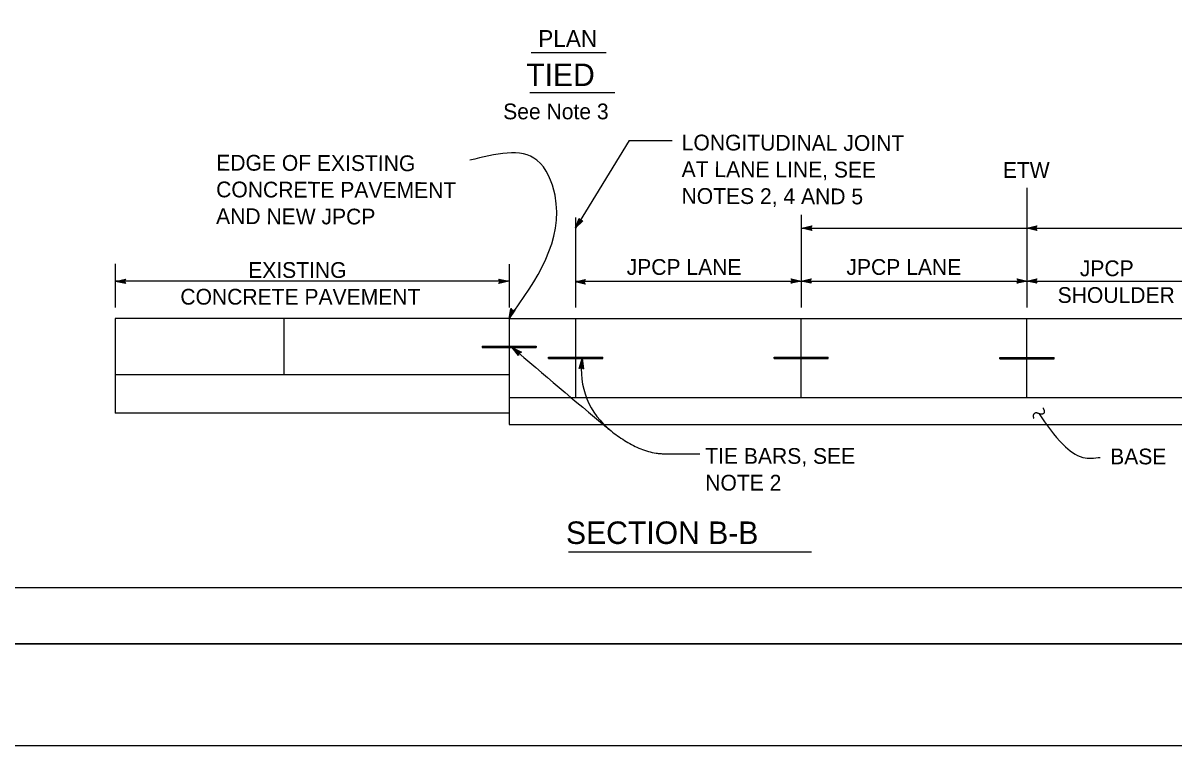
# Model space of a CAD drawing. Extents: x -894 to 866, y -476 to 714.
# Drawn here: x -185 to 326, y -476 to -155 of the extents above; entities that cross this region are included whole.
import ezdxf

# ---------------------------------------------------------------- set-up
doc = ezdxf.new("R2010")
doc.units = 0
for name, color, linetype in [('10 Sheet Format', 7, 'Continuous'), ('56 Stage 3 Anno', 7, 'Continuous'), ('57 Undefined', 7, 'Continuous'), ('60 Nongeo Data', 7, 'Continuous')]:
    doc.layers.add(name, color=color, linetype=linetype)

msp = doc.modelspace()

# ---------------------------------------------------------------- linework, layer by layer
at = {"layer": '10 Sheet Format'}
for p, q in [((-813.45, -406.04), (811.55, -406.04)), ((-863.43, -431.04), (836.57, -431.04))]:
    msp.add_line(p, q, dxfattribs=at)
for points in [[(-894.04, 713.55), (865.96, 713.55), (865.96, -476.45), (-894.04, -476.45)], [(-863.43, 668.96), (836.59, 668.96), (836.59, -431.03), (-863.43, -431.03)]]:
    msp.add_lwpolyline(points, close=True, dxfattribs=at)
at = {"layer": '56 Stage 3 Anno'}
for p, q in [((84.43, -207.46), (103.63, -207.46)), ((261.15, -228.56), (261.15, -281.64)), ((60.67, -241.65), (60.67, -281.64)), ((62.32, -242.11), (62.32, -242.11)), ((63.96, -243.19), (63.96, -243.19)), ((160.82, -240.56), (160.82, -281.64)), ((60.69, -246.34), (60.69, -246.34)), ((160.82, -246.43), (350.46, -246.43)), ((161.11, -246.45), (161.11, -246.45)), ((165.54, -245.47), (165.54, -245.47)), ((165.54, -247.44), (165.54, -247.44)), ((261.04, -246.45), (261.04, -246.45)), ((265.47, -245.47), (265.47, -245.47)), ((265.47, -247.44), (265.47, -247.44)), ((261.15, -254.98), (261.15, -255.12)), ((-143.85, -262.3), (-143.85, -281.63)), ((31.15, -262.42), (31.15, -281.64)), ((31.15, -270.05), (-143.85, -270.05)), ((-143.71, -270.07), (-143.71, -270.07)), ((-139.28, -269.09), (-139.28, -269.09)), ((26.61, -269.06), (26.61, -269.06)), ((31.04, -270.05), (31.04, -270.05)), ((60.46, -270.28), (60.46, -270.28)), ((61.15, -269.91), (162.79, -269.91)), ((64.89, -269.3), (64.89, -269.3)), ((156.44, -268.92), (156.44, -268.92)), ((156.44, -270.89), (156.44, -270.89)), ((160.85, -269.91), (160.85, -269.91)), ((160.87, -269.91), (160.87, -269.91)), ((162.91, -269.91), (337.55, -269.91)), ((165.28, -268.93), (165.28, -268.93)), ((165.28, -270.9), (165.28, -270.9)), ((256.77, -268.92), (256.77, -268.92)), ((256.77, -270.89), (256.77, -270.89)), ((261.09, -269.92), (261.09, -269.92)), ((261.2, -269.91), (261.2, -269.91)), ((265.52, -268.94), (265.52, -268.94)), ((265.52, -270.91), (265.52, -270.91)), ((-139.28, -271.06), (-139.28, -271.06)), ((26.61, -271.03), (26.61, -271.03)), ((64.89, -271.27), (64.89, -271.27)), ((31.89, -282.15), (31.89, -282.15)), ((33.72, -282.89), (33.72, -282.89)), ((-143.85, -286.63), (-143.85, -328.63)), ((-68.85, -286.63), (-68.85, -311.63)), ((31.15, -286.63), (31.15, -333.64)), ((31.15, -286.63), (31.15, -286.63)), ((19.15, -298.83), (19.15, -299.43)), ((32.54, -299.45), (32.54, -299.45)), ((36.59, -301.49), (36.59, -301.49)), ((43.15, -298.83), (43.15, -299.43)), ((35.34, -303.01), (35.34, -303.01)), ((63.6, -304.4), (63.6, -304.4)), ((62.27, -308.74), (62.27, -308.74)), ((64.23, -308.9), (64.23, -308.9))]:
    msp.add_line(p, q, dxfattribs=at)
for points in [[(63.96, -243.19), (60.69, -246.34), (62.32, -242.11), (62.45, -242.38), (61.25, -245.48), (63.65, -243.18), (63.35, -243.17), (61.82, -244.64), (62.58, -242.66), (62.71, -242.93), (62.38, -243.79), (63.04, -243.15), (62.81, -243.14), (62.32, -242.11), (62.81, -243.14)], [(165.54, -247.44), (161.11, -246.45), (165.54, -245.47), (165.38, -245.73), (162.14, -246.45), (165.38, -247.18), (165.23, -246.92), (163.15, -246.45), (165.22, -245.99), (165.07, -246.25), (164.17, -246.45), (165.07, -246.65), (164.95, -246.45), (165.54, -245.47), (164.95, -246.45)], [(265.47, -247.44), (261.04, -246.45), (265.47, -245.47), (265.31, -245.73), (262.06, -246.45), (265.31, -247.18), (265.15, -246.92), (263.08, -246.45), (265.15, -245.99), (264.99, -246.25), (264.1, -246.45), (265, -246.65), (264.88, -246.45), (265.47, -245.47), (264.88, -246.45)], [(-139.28, -271.06), (-143.71, -270.07), (-139.28, -269.09), (-139.43, -269.35), (-142.68, -270.07), (-139.43, -270.8), (-139.59, -270.54), (-141.67, -270.07), (-139.59, -269.61), (-139.75, -269.87), (-140.65, -270.07), (-139.75, -270.27), (-139.87, -270.07), (-139.28, -269.09), (-139.87, -270.07)], [(26.61, -269.06), (31.04, -270.05), (26.61, -271.03), (26.77, -270.77), (30.01, -270.05), (26.77, -269.32), (26.93, -269.58), (29, -270.05), (26.93, -270.51), (27.09, -270.24), (27.98, -270.04), (27.08, -269.84), (27.2, -270.05), (26.61, -271.03), (27.2, -270.05)], [(64.89, -271.27), (60.46, -270.28), (64.89, -269.3), (64.73, -269.56), (61.49, -270.28), (64.74, -271.01), (64.58, -270.75), (62.5, -270.28), (64.58, -269.82), (64.42, -270.08), (63.52, -270.28), (64.42, -270.48), (64.3, -270.28), (64.89, -269.3), (64.3, -270.28)], [(156.44, -268.92), (160.87, -269.91), (156.44, -270.89), (156.6, -270.63), (159.85, -269.91), (156.6, -269.18), (156.76, -269.44), (158.83, -269.91), (156.76, -270.37), (156.92, -270.11), (157.81, -269.91), (156.91, -269.71), (157.04, -269.91), (156.44, -270.89), (157.04, -269.91)], [(165.28, -270.9), (160.85, -269.91), (165.28, -268.93), (165.12, -269.19), (161.87, -269.91), (165.12, -270.64), (164.96, -270.38), (162.89, -269.91), (164.96, -269.45), (164.8, -269.71), (163.91, -269.91), (164.81, -270.11), (164.69, -269.91), (165.28, -268.93), (164.69, -269.91)], [(256.77, -268.92), (261.2, -269.91), (256.77, -270.89), (256.93, -270.63), (260.17, -269.91), (256.93, -269.18), (257.09, -269.44), (259.16, -269.91), (257.09, -270.37), (257.25, -270.11), (258.14, -269.91), (257.24, -269.71), (257.36, -269.91), (256.77, -270.89), (257.36, -269.91)], [(265.52, -270.91), (261.09, -269.92), (265.52, -268.94), (265.36, -269.2), (262.11, -269.92), (265.36, -270.65), (265.2, -270.38), (263.13, -269.92), (265.2, -269.46), (265.04, -269.72), (264.15, -269.92), (265.05, -270.12), (264.92, -269.92), (265.52, -268.94), (264.92, -269.92)], [(33.72, -282.89), (31.15, -286.63), (31.89, -282.15), (32.07, -282.4), (31.53, -285.67), (33.42, -282.93), (33.12, -282.98), (31.91, -284.74), (32.26, -282.64), (32.44, -282.88), (32.29, -283.79), (32.81, -283.03), (32.58, -283.07), (31.89, -282.15), (32.58, -283.07)], [(35.34, -303.01), (32.54, -299.45), (36.59, -301.49), (36.3, -301.59), (33.33, -300.09), (35.39, -302.71), (35.43, -302.41), (34.11, -300.74), (36.01, -301.69), (35.72, -301.8), (34.9, -301.38), (35.47, -302.11), (35.51, -301.88), (36.59, -301.49), (35.51, -301.88)], [(62.27, -308.74), (63.6, -304.4), (64.23, -308.9), (63.98, -308.72), (63.52, -305.43), (62.54, -308.61), (62.81, -308.47), (63.44, -306.44), (63.73, -308.54), (63.49, -308.36), (63.36, -307.45), (63.09, -308.33), (63.3, -308.23), (64.23, -308.9), (63.3, -308.23)]]:
    msp.add_lwpolyline(points, close=True, dxfattribs=at)
at = {"layer": '57 Undefined'}
for p, q in [((40.96, -168.47), (74.33, -168.47)), ((40.3, -186.12), (78.05, -186.12)), ((57.54, -390.16), (165.5, -390.16))]:
    msp.add_line(p, q, dxfattribs=at)
at = {"layer": '60 Nongeo Data'}
for p, q in [((84.43, -207.46), (60.71, -246.47)), ((31.15, -286.63), (-143.85, -286.63)), ((31.15, -286.64), (338.12, -286.64)), ((60.72, -321.64), (60.72, -286.64)), ((160.83, -321.64), (160.83, -286.64)), ((261.16, -321.64), (261.16, -286.64)), ((19.15, -298.83), (43.15, -298.83)), ((19.15, -299.43), (43.15, -299.43)), ((48.72, -303.76), (72.72, -303.76)), ((48.72, -304.36), (48.72, -303.76)), ((48.72, -304.36), (72.72, -304.36)), ((72.72, -304.36), (72.72, -303.76)), ((148.83, -303.79), (172.83, -303.79)), ((148.83, -304.39), (148.83, -303.79)), ((148.83, -304.39), (172.83, -304.39)), ((172.83, -304.34), (172.83, -303.79)), ((249.16, -303.87), (273.16, -303.87)), ((249.16, -304.47), (249.16, -303.87)), ((249.16, -304.47), (273.16, -304.47)), ((273.16, -304.47), (273.16, -303.87)), ((31.15, -311.63), (-143.85, -311.63)), ((31.15, -321.64), (338.12, -321.64)), ((31.15, -328.63), (-143.85, -328.63)), ((31.15, -333.64), (338.12, -333.64))]:
    msp.add_line(p, q, dxfattribs=at)
msp.add_arc((97.46, -309.42), 34.24, 171.4394, 232.3592, dxfattribs=at)
for points in [[(31.15, -286.64), (51.54, -231.84), (43.54, -216.27), (13.75, -216.27)], [(32.53, -299.45), (74.37, -334.79), (77.14, -337.04), (80.07, -339.19), (86.33, -342.98), (93, -345.63), (96.45, -346.37), (98.19, -346.56), (99.95, -346.63), (115.86, -346.63)], [(266.55, -328.85), (277.34, -342.72), (286.01, -348.27), (293.68, -348.27)]]:
    msp.add_spline(points, degree=3, dxfattribs=at)
msp.add_open_spline([(268.3, -326.32), (269.01, -327.69), (268.63, -328.83), (267.56, -329.23), (265.78, -328.57), (265.02, -328.37), (263.86, -329.23), (263.92, -330.39), (264.17, -331.03)], degree=2, dxfattribs=at)

# ---------------------------------------------------------------- texts
at = {"layer": '57 Undefined'}
for s, height, p in [('PLAN', 7.5, (44.08, -165.96)), ('TIED', 10, (38.75, -183.31)), ('See Note 3', 7, (28.52, -198.09)), ('ETW', 7, (250.42, -224.11)), ('JPCP LANE', 7, (83.37, -267.18)), ('JPCP LANE', 7, (180.96, -267.18)), ('JPCP ', 7, (284.62, -267.77)), ('EXISTING ', 7, (-84.74, -268.53)), ('CONCRETE PAVEMENT', 7, (-114.86, -280.4)), ('SHOULDER', 7, (274.77, -279.65)), ('TIE BARS, SEE', 7, (118.26, -351.12)), ('NOTE 2', 7, (118.26, -363)), ('SECTION B-B', 10, (56.41, -386.72))]:
    msp.add_text(s, height=height, dxfattribs=at).set_placement(p)
for s, p in [('LONGITUDINAL JOINT', (107.81, -211.86)), ('EDGE OF EXISTING', (-98.92, -220.85)), ('AT LANE LINE, SEE', (107.77, -223.73)), ('CONCRETE PAVEMENT', (-98.96, -232.73)), ('NOTES 2, 4 AND 5', (107.73, -235.61)), ('AND NEW JPCP', (-98.99, -244.6)), ('BASE', (298.1, -351.31))]:
    msp.add_text(s, height=7, rotation=359.8239, dxfattribs=at).set_placement(p)

doc.saveas('drawing.dxf')
